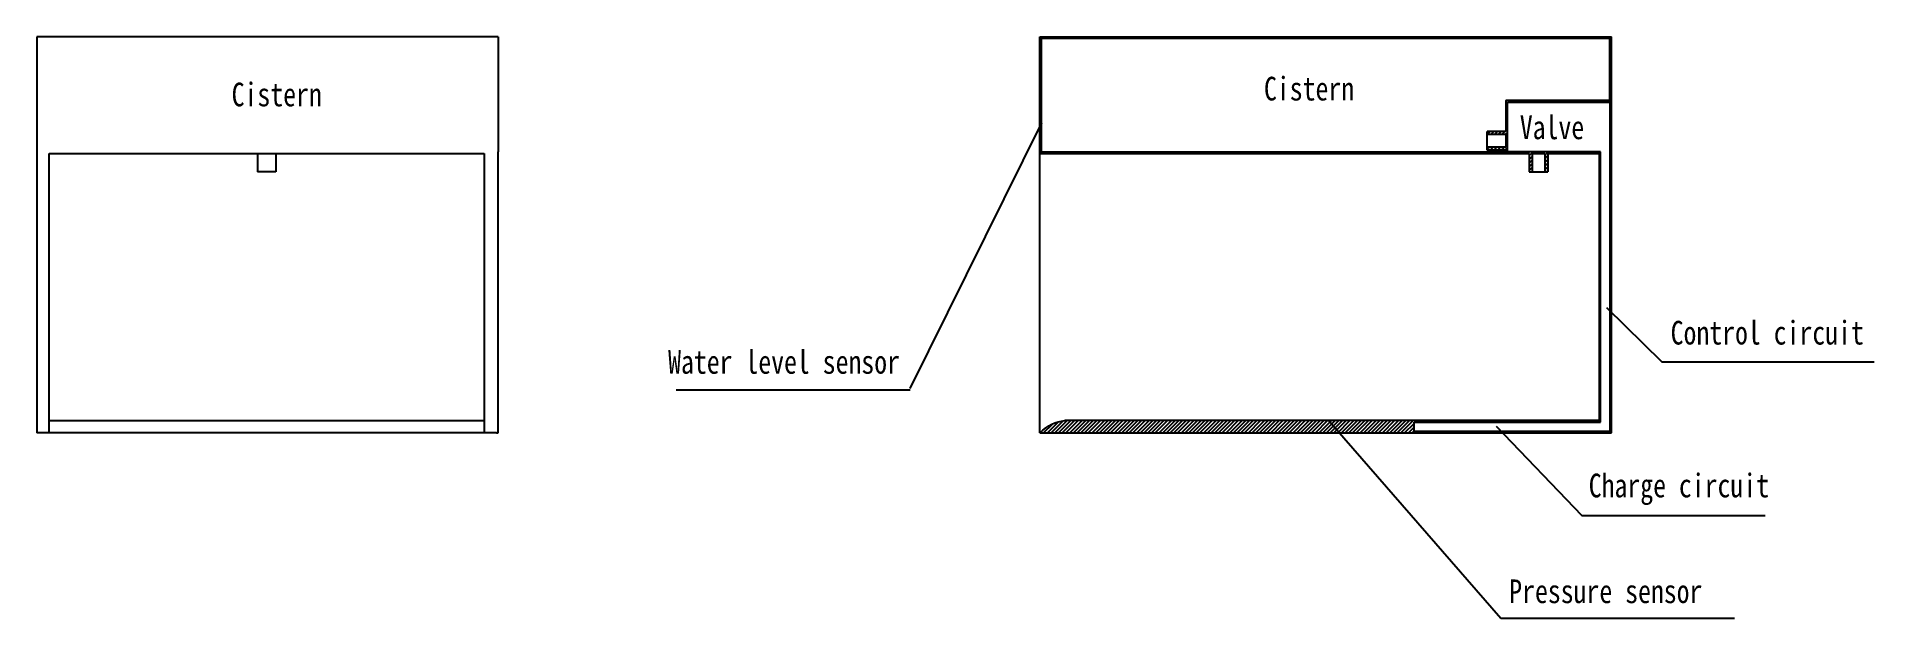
# Model space of a CAD drawing. Header units: inches. Extents: x -79 to 37, y -18 to 18.
import ezdxf

# ---------------------------------------------------------------- set-up
doc = ezdxf.new("R2010")
doc.units = ezdxf.units.IN
doc.header["$LTSCALE"] = 0.64311
doc.header["$MEASUREMENT"] = 0
doc.layers.get('0').update_dxf_attribs({"linetype": 'CONTINUOUS'})
doc.layers.add('02___PRT_ALL_AXES', color=7, linetype='CONTINUOUS')
doc.styles.get("Standard").update_dxf_attribs({"font": 'txt', "width": 0.8})

msp = doc.modelspace()

# ---------------------------------------------------------------- hatches: boundary and pattern name
at = {"linetype": 'Continuous'}
h = msp.add_hatch(dxfattribs=at)
h.set_pattern_fill('XSEC0001', color=2, scale=0.166765, angle=45, style=0, pattern_type=0)
h.set_pattern_definition([(45, (0, 0), (-0.117921, 0.117921), [])])
edge = h.paths.add_edge_path()
edge.add_spline(control_points=[(-15.85, -6.65), (-15.37, -6.18), (-14.85, -5.92), (-14.27, -5.87)], knot_values=[0, 0, 0, 0, 1, 1, 1, 1], degree=3, periodic=0)
edge.add_line((19.58, -5.87), (-14.27, -5.87))
edge.add_line((19.58, 11.06), (19.58, -5.87))
edge.add_line((16.34, 11.06), (19.58, 11.06))
edge.add_line((16.34, 11.06), (16.34, 9.88))
edge.add_line((16.14, 9.88), (16.34, 9.88))
edge.add_line((16.14, 11.06), (16.14, 9.88))
edge.add_line((15.35, 11.06), (16.14, 11.06))
edge.add_line((15.35, 11.06), (15.35, 9.88))
edge.add_line((15.16, 9.88), (15.35, 9.88))
edge.add_line((15.16, 11.06), (15.16, 9.88))
edge.add_line((-15.85, 11.06), (15.16, 11.06))
edge.add_line((-15.85, 18.45), (-15.85, 11.06))
edge.add_line((-15.85, 18.45), (20.37, 18.45))
edge.add_line((20.37, -6.65), (20.37, 18.45))
edge.add_line((-15.85, -6.65), (20.37, -6.65))
edge.add_line((20.27, 14.41), (13.68, 14.41))
edge.add_line((20.27, 14.41), (20.27, 18.35))
edge.add_line((-15.75, 18.35), (20.27, 18.35))
edge.add_line((-15.75, 11.16), (-15.75, 18.35))
edge.add_line((-15.75, 11.16), (13.68, 11.16))
edge.add_line((13.68, 11.26), (13.68, 11.16))
edge.add_line((13.68, 11.26), (12.5, 11.26))
edge.add_line((12.5, 11.26), (12.5, 11.46))
edge.add_line((13.68, 11.46), (12.5, 11.46))
edge.add_line((13.68, 12.25), (13.68, 11.46))
edge.add_line((13.68, 12.25), (12.5, 12.25))
edge.add_line((12.5, 12.25), (12.5, 12.44))
edge.add_line((13.68, 12.44), (12.5, 12.44))
edge.add_line((13.68, 14.41), (13.68, 12.44))
edge.add_line((20.27, 14.31), (20.27, -6.55))
edge.add_line((13.78, 14.31), (20.27, 14.31))
edge.add_line((13.78, 11.16), (13.78, 14.31))
edge.add_line((19.68, 11.16), (13.78, 11.16))
edge.add_line((19.68, -5.96), (19.68, 11.16))
edge.add_line((7.87, -5.96), (19.68, -5.96))
edge.add_line((7.87, -6.55), (7.87, -5.96))
edge.add_line((20.27, -6.55), (7.87, -6.55))

# ---------------------------------------------------------------- linework, layer by layer
at = {"color": 7, "linetype": 'Continuous'}
for p, q in [((-79.42, 18.45), (-79.42, -6.65)), ((-50.19, 18.45), (-79.42, 18.45)), ((-50.19, 18.45), (-50.19, 11.16)), ((-15.85, -6.65), (-15.85, 18.45)), ((-15.85, 18.45), (20.37, 18.45)), ((-15.75, 11.16), (-15.75, 18.35)), ((-15.75, 18.35), (20.27, 18.35)), ((20.27, 14.41), (20.27, 18.35)), ((20.37, -6.65), (20.37, 18.45)), ((20.27, 14.41), (13.68, 14.41)), ((13.68, 14.41), (13.68, 12.44)), ((13.78, 14.31), (20.27, 14.31)), ((13.78, 11.16), (13.78, 14.31)), ((20.27, 14.31), (20.27, -6.55)), ((13.68, 12.44), (12.5, 12.44)), ((12.5, 11.26), (12.5, 12.44)), ((13.68, 12.25), (12.5, 12.25)), ((13.68, 12.25), (13.68, 11.46)), ((-78.63, -6.65), (-78.63, 11.06)), ((-78.63, 11.06), (-51.07, 11.06)), ((-51.07, 11.06), (-51.07, -6.65)), ((-50.19, -6.65), (-50.19, 11.16)), ((-15.85, 11.06), (15.16, 11.06)), ((-15.75, 11.16), (13.68, 11.16)), ((13.68, 11.46), (12.5, 11.46)), ((13.68, 11.26), (12.5, 11.26)), ((13.68, 11.26), (13.68, 11.16)), ((19.68, 11.16), (13.78, 11.16)), ((15.16, 11.06), (15.16, 9.88)), ((15.35, 11.06), (16.14, 11.06)), ((15.35, 11.06), (15.35, 9.88)), ((16.14, 11.06), (16.14, 9.88)), ((16.34, 11.06), (19.58, 11.06)), ((16.34, 11.06), (16.34, 9.88)), ((19.58, 11.06), (19.58, -5.87)), ((19.68, -5.96), (19.68, 11.16)), ((15.16, 9.88), (16.34, 9.88)), ((-50.29, -6.65), (-79.42, -6.65)), ((-78.63, -5.87), (-51.07, -5.87)), ((-50.29, -6.65), (-50.19, -6.65)), ((-15.85, -6.65), (20.37, -6.65)), ((19.58, -5.87), (-14.27, -5.87)), ((7.87, -5.96), (19.68, -5.96)), ((7.87, -6.55), (7.87, -5.96)), ((20.27, -6.55), (7.87, -6.55))]:
    msp.add_line(p, q, dxfattribs=at)
for p, q in [((-15.75, 13), (-24.09, -3.84)), ((20.05, 1.3), (23.56, -2.15)), ((23.56, -2.15), (37.02, -2.15)), ((-38.89, -3.91), (-24.08, -3.91)), ((2.41, -5.83), (13.36, -18.39)), ((13.06, -6.22), (18.49, -11.87)), ((18.49, -11.87), (30.12, -11.87)), ((13.36, -18.39), (28.17, -18.39))]:
    msp.add_line(p, q)
msp.add_open_spline([(-15.85, -6.65), (-15.37, -6.18), (-14.85, -5.92), (-14.27, -5.87)], degree=3, dxfattribs=at)
at = {"layer": '02___PRT_ALL_AXES', "color": 7, "linetype": 'Continuous'}
for p, q in [((-65.44, 11.06), (-65.44, 9.88)), ((-64.26, 11.06), (-64.26, 9.88)), ((-64.26, 9.88), (-65.44, 9.88))]:
    msp.add_line(p, q, dxfattribs=at)

# ---------------------------------------------------------------- texts
at = {"char_height": 1.5, "attachment_point": 1}
for s, width, insert in [('{\\fSimSun|b0|i0|c134|p2;Cistern}', 6.3348, (-67.07, 15.54)), ('{\\fSimSun|b0|i0|c134|p2;Cistern}', 14.1263, (-1.65, 15.91)), ('{\\fSimSun|b0|i0|c134|p2;Valve}', 5.7708, (14.56, 13.46)), ('{\\fSimSun|b0|i0|c134|p2;Control circuit}', 13.618, (24.12, 0.45))]:
    msp.add_mtext_dynamic_manual_height_columns(s, width=width, gutter_width=1, heights=[0], dxfattribs=dict(at, insert=insert))
for s, insert in [('{\\fSimSun|b0|i0|c134|p2;Water level sensor}', (-39.41, -1.4)), ('{\\fSimSun|b0|i0|c134|p2;Charge circuit}', (18.93, -9.23)), ('{\\fSimSun|b0|i0|c134|p2;Pressure sensor}', (13.89, -15.93))]:
    msp.add_mtext(s, dxfattribs=dict(at, insert=insert))

doc.saveas('drawing.dxf')
